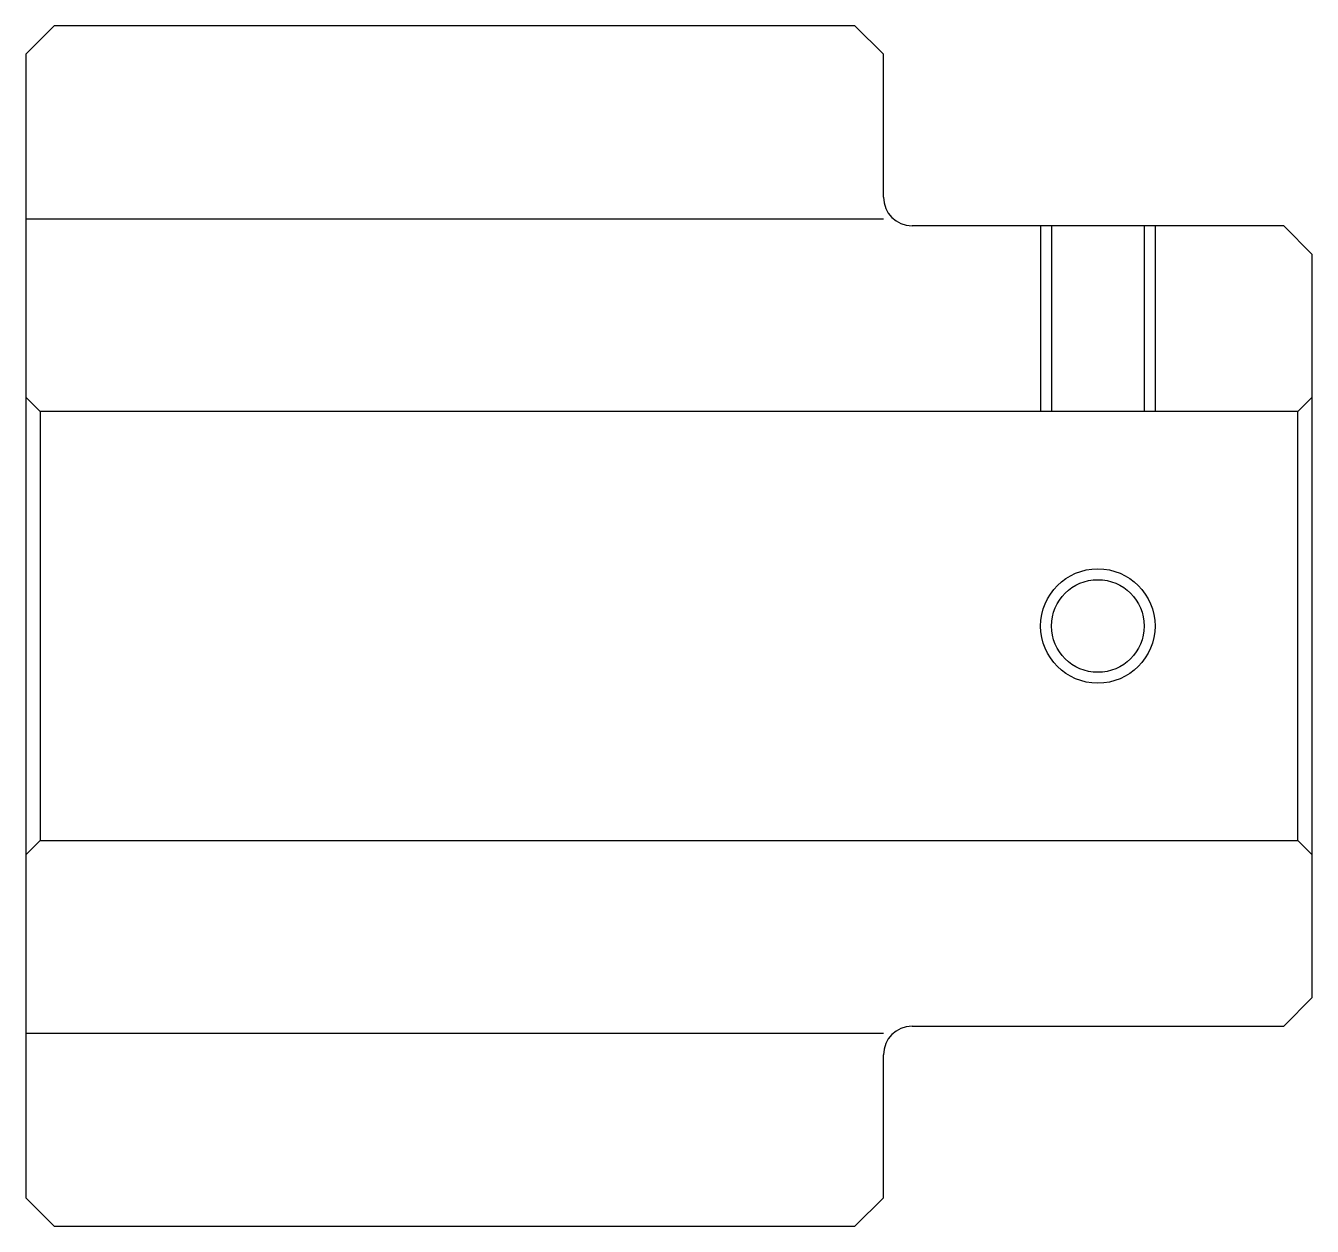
# Model space of a CAD drawing. Header units: metres. Extents: x 129 to 325, y 108 to 150.
# Drawn here: x 128.54 to 173.54, y 108.34 to 150.34 of the extents above.
import ezdxf

# ---------------------------------------------------------------- set-up
doc = ezdxf.new("R2010")
doc.units = ezdxf.units.M

msp = doc.modelspace()

# ---------------------------------------------------------------- linework, layer by layer
at = {"color": 4}
for p, q in [((128.543472, 143.586945), (158.543472, 143.586945)), ((173.043472, 136.836945), (173.543472, 137.336945)), ((129.043472, 136.836945), (129.043472, 121.836945)), ((173.043472, 121.836945), (173.543472, 121.336945)), ((128.543472, 115.086945), (158.543472, 115.086945))]:
    msp.add_line(p, q, dxfattribs=at)
for points in [[(158.543472, 144.336945), (158.543472, 149.336945), (157.543472, 150.336945), (129.543472, 150.336945), (128.543472, 149.336945), (128.543472, 121.336945)], [(159.543472, 115.336945), (172.543472, 115.336945), (173.543472, 116.336945), (173.543472, 142.336945), (172.543472, 143.336945), (159.543472, 143.336945)], [(164.043472, 143.336945), (164.043472, 136.836945)], [(164.423477, 143.336945), (164.423477, 136.836945)], [(167.663467, 143.336945), (167.663467, 136.836945)], [(168.043472, 143.336945), (168.043472, 136.836945)], [(128.543472, 121.336945), (129.043472, 121.836945), (173.043472, 121.836945), (173.043472, 136.836945), (129.043472, 136.836945), (128.543472, 137.336945)], [(128.543472, 121.336945), (128.543472, 109.336945), (129.543472, 108.336945), (157.543472, 108.336945), (158.543472, 109.336945), (158.543472, 114.336945)]]:
    msp.add_lwpolyline(points, dxfattribs=at)
at = {"color": 7}
msp.add_circle((166.043472, 129.336945), 2, dxfattribs=at)
at = {"color": 4}
msp.add_circle((166.043472, 129.336945), 1.62, dxfattribs=at)
for centre, start, end in [((159.543472, 144.336945), 180, 270), ((159.543472, 114.336945), 90, 180)]:
    msp.add_arc(centre, 1, start, end, dxfattribs=at)

doc.saveas('drawing.dxf')
